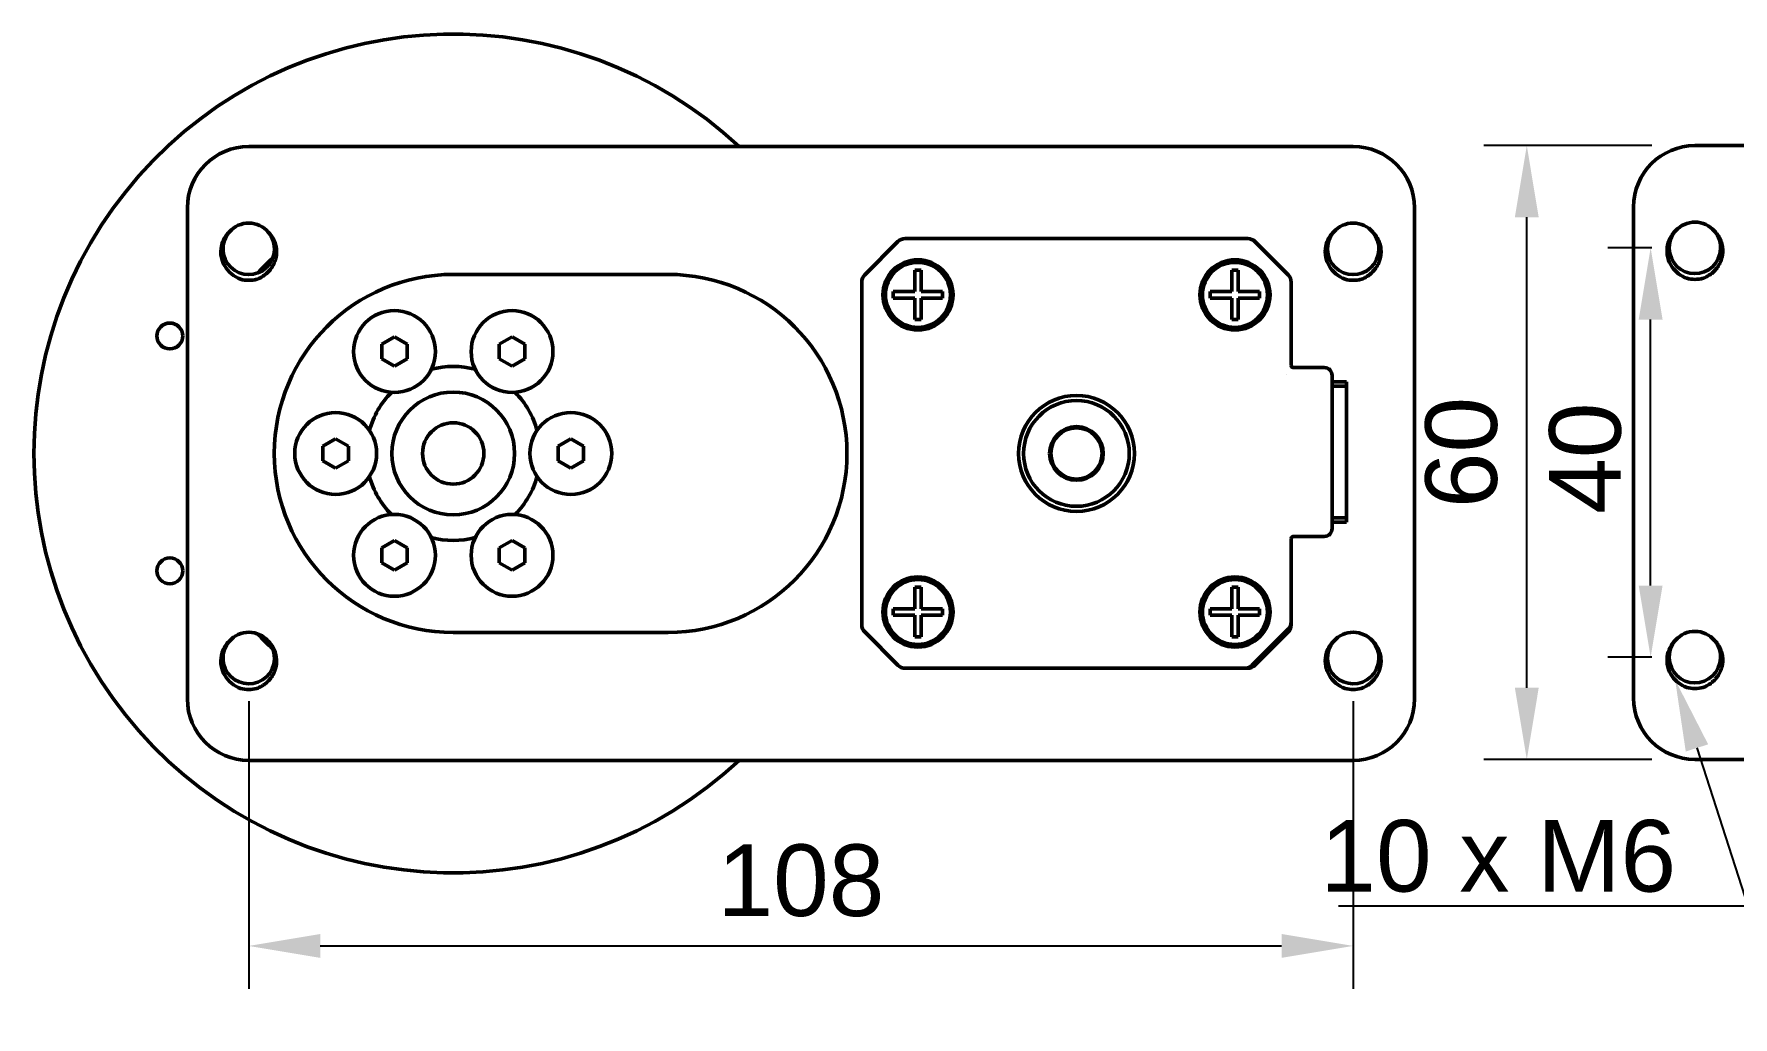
# Model space of a CAD drawing. Header units: millimetres. Extents: x 0 to 841, y 0 to 594.
# Drawn here: x 181.2 to 264.3, y 432.4 to 480.4 of the extents above; entities that cross this region are included whole.
import ezdxf
from ezdxf import colors
from ezdxf.entities.mleader import LeaderData, LeaderLine
from ezdxf.math import Vec2, Vec3

# ---------------------------------------------------------------- set-up
doc = ezdxf.new("R2010")
doc.units = ezdxf.units.MM
doc.header["$LTSCALE"] = 0.75
for name, color, linetype, lineweight in [('FD_Dimensions', 7, 'Continuous', 25), ('Leaders', 7, 'Continuous', 25), ('Visible', 7, 'Continuous', 50)]:
    doc.layers.add(name, color=color, linetype=linetype, lineweight=lineweight)
doc.styles.get("Standard").update_dxf_attribs({"font": 'arial.ttf'})
doc.dimstyles.new('Dim-ISO-25', dxfattribs={"dimtxt": 3.5, "dimasz": 3.5, "dimexe": 2.1, "dimexo": 2.1, "dimgap": 1.4, "dimtad": 1, "dimzin": 12, "dimdsep": 46, "dimtxsty": 'Standard', "dimcen": 0, "dimazin": 3, "dimtp": 0.1, "dimtm": 0.1, "dimtfac": 0.714286, "dimtmove": 0, "dimatfit": 3, "dimfxl": 1, "dimtzin": 12, "dimarcsym": 0})

# ---------------------------------------------------------------- blocks, each defined once
blk = doc.blocks.new('*D24')
at = {"layer": 'Defpoints', "color": 0, "transparency": 16777216}
for p in [(191.682568, 449.907246), (245.682568, 449.907246), (245.682568, 435.837364)]:
    blk.add_point(p, dxfattribs=at)
at = {"layer": 'FD_Dimensions', "color": 0, "lineweight": -2, "transparency": 16777216}
for p, q in [((191.682568, 447.807246), (191.682568, 433.737364)), ((245.682568, 447.807246), (245.682568, 433.737364)), ((195.182568, 435.837364), (242.182568, 435.837364))]:
    blk.add_line(p, q, dxfattribs=at)
at = {"layer": 'FD_Dimensions', "color": 0, "transparency": 16777216}
for points in [[(195.182568, 436.420697), (195.182568, 435.254031), (191.682568, 435.837364)], [(242.182568, 436.420697), (242.182568, 435.254031), (245.682568, 435.837364)]]:
    blk.add_solid(points, dxfattribs=at)
at = {"layer": 'FD_Dimensions', "color": 0, "transparency": 16777216, "insert": (218.682568, 439.024369), "char_height": 3.5, "attachment_point": 5}
blk.add_mtext('108', dxfattribs=at)
blk = doc.blocks.new('*D26')
at = {"layer": 'Defpoints', "color": 0, "transparency": 16777216}
for p in [(260.227215, 469.953054), (262.392143, 469.953054), (262.392143, 449.953054)]:
    blk.add_point(p, dxfattribs=at)
at = {"layer": 'FD_Dimensions', "color": 0, "lineweight": -2, "transparency": 16777216}
for p, q in [((260.292143, 469.953054), (258.127215, 469.953054)), ((260.227215, 453.453054), (260.227215, 466.453054)), ((260.292143, 449.953054), (258.127215, 449.953054))]:
    blk.add_line(p, q, dxfattribs=at)
at = {"layer": 'FD_Dimensions', "color": 0, "transparency": 16777216}
for points in [[(259.643882, 466.453054), (260.810549, 466.453054), (260.227215, 469.953054)], [(259.643882, 453.453054), (260.810549, 453.453054), (260.227215, 449.953054)]]:
    blk.add_solid(points, dxfattribs=at)
at = {"layer": 'FD_Dimensions', "color": 0, "transparency": 16777216, "insert": (257.04021, 459.676307), "char_height": 3.5, "attachment_point": 5, "rotation": 90}
blk.add_mtext('40', dxfattribs=at)
blk = doc.blocks.new('*D27')
at = {"layer": 'Defpoints', "color": 0, "transparency": 16777216}
for p in [(254.171933, 474.953054), (262.392143, 474.953054), (262.392143, 444.953054)]:
    blk.add_point(p, dxfattribs=at)
at = {"layer": 'FD_Dimensions', "color": 0, "lineweight": -2, "transparency": 16777216}
for p, q in [((260.292143, 474.953054), (252.071933, 474.953054)), ((254.171933, 448.453054), (254.171933, 471.453054)), ((260.292143, 444.953054), (252.071933, 444.953054))]:
    blk.add_line(p, q, dxfattribs=at)
at = {"layer": 'FD_Dimensions', "color": 0, "transparency": 16777216}
for points in [[(253.5886, 471.453054), (254.755267, 471.453054), (254.171933, 474.953054)], [(253.5886, 448.453054), (254.755267, 448.453054), (254.171933, 444.953054)]]:
    blk.add_solid(points, dxfattribs=at)
at = {"layer": 'FD_Dimensions', "color": 0, "transparency": 16777216, "insert": (250.984928, 459.953054), "char_height": 3.5, "attachment_point": 5, "rotation": 90}
blk.add_mtext('60', dxfattribs=at)

msp = doc.modelspace()

# ---------------------------------------------------------------- linework, layer by layer
at = {"layer": 'Visible'}
for p, q in [((245.6826, 474.9072), (191.6826, 474.9072)), ((188.6826, 471.9072), (188.6826, 447.9072)), ((248.6826, 447.9072), (248.6826, 471.9072)), ((221.799, 468.6337), (223.4261, 470.2608)), ((240.5255, 470.4072), (223.7797, 470.4072)), ((240.879, 470.2608), (242.5061, 468.6337)), ((201.6826, 468.6572), (212.1826, 468.6572)), ((224.2438, 468.5964), (224.2438, 468.8637)), ((224.2438, 468.8637), (224.5613, 468.8637)), ((224.2438, 468.5964), (224.2438, 467.816)), ((224.5613, 468.5964), (224.5613, 468.8637)), ((224.5613, 468.5964), (224.5613, 467.816)), ((240.0613, 468.8637), (239.7438, 468.8637)), ((239.7438, 468.5964), (239.7438, 468.8637)), ((239.7438, 468.5964), (239.7438, 467.816)), ((240.0613, 468.5964), (240.0613, 468.8637)), ((240.0613, 468.5964), (240.0613, 467.816)), ((221.6526, 468.2801), (221.6526, 451.5344)), ((223.1961, 467.816), (223.1961, 467.4985)), ((223.4634, 467.816), (223.1961, 467.816)), ((223.4634, 467.816), (224.2438, 467.816)), ((224.5613, 467.816), (225.3417, 467.816)), ((225.6091, 467.816), (225.3417, 467.816)), ((225.6091, 467.4985), (225.6091, 467.816)), ((238.6961, 467.4985), (238.6961, 467.816)), ((238.6961, 467.816), (238.9634, 467.816)), ((239.7438, 467.816), (238.9634, 467.816)), ((240.8417, 467.816), (240.0613, 467.816)), ((240.8417, 467.816), (241.1091, 467.816)), ((241.1091, 467.816), (241.1091, 467.4985)), ((242.6526, 464.203), (242.6526, 468.2801)), ((223.4634, 467.4985), (223.1961, 467.4985)), ((223.4634, 467.4985), (224.2438, 467.4985)), ((224.2438, 467.4985), (224.2438, 466.7181)), ((224.5613, 467.4985), (225.3417, 467.4985)), ((224.5613, 467.4985), (224.5613, 466.7181)), ((225.6091, 467.4985), (225.3417, 467.4985)), ((238.6961, 467.4985), (238.9634, 467.4985)), ((239.7438, 467.4985), (238.9634, 467.4985)), ((239.7438, 467.4985), (239.7438, 466.7181)), ((240.8417, 467.4985), (240.0613, 467.4985)), ((240.0613, 467.4985), (240.0613, 466.7181)), ((240.8417, 467.4985), (241.1091, 467.4985)), ((224.2438, 466.4507), (224.2438, 466.7181)), ((224.5613, 466.4507), (224.2438, 466.4507)), ((224.5613, 466.4507), (224.5613, 466.7181)), ((239.7438, 466.4507), (239.7438, 466.7181)), ((239.7438, 466.4507), (240.0613, 466.4507)), ((240.0613, 466.4507), (240.0613, 466.7181)), ((198.1826, 465.2477), (198.8076, 465.6086)), ((198.1826, 464.526), (198.1826, 465.2477)), ((198.8076, 465.6086), (199.4326, 465.2477)), ((199.4326, 465.2477), (199.4326, 464.526)), ((203.9326, 465.2477), (204.5576, 465.6086)), ((203.9326, 464.526), (203.9326, 465.2477)), ((204.5576, 465.6086), (205.1826, 465.2477)), ((205.1826, 465.2477), (205.1826, 464.526)), ((198.8076, 464.1652), (198.1826, 464.526)), ((199.4326, 464.526), (198.8076, 464.1652)), ((204.5576, 464.1652), (203.9326, 464.526)), ((205.1826, 464.526), (204.5576, 464.1652)), ((242.4016, 463.753), (242.4016, 463.753)), ((244.2726, 464.103), (242.7526, 464.103)), ((244.6526, 456.233), (244.6526, 463.723)), ((244.6526, 463.403), (245.3526, 463.403)), ((244.6526, 463.203), (245.3526, 463.203)), ((245.3526, 463.403), (245.3526, 463.203)), ((245.3526, 463.203), (245.3526, 456.753)), ((195.3076, 460.2681), (195.9326, 460.6289)), ((195.3076, 459.5464), (195.3076, 460.2681)), ((195.9326, 460.6289), (196.5576, 460.2681)), ((196.5576, 460.2681), (196.5576, 459.5464)), ((206.8076, 460.2681), (207.4326, 460.6289)), ((206.8076, 459.5464), (206.8076, 460.2681)), ((207.4326, 460.6289), (208.0576, 460.2681)), ((208.0576, 460.2681), (208.0576, 459.5464)), ((195.9326, 459.1856), (195.3076, 459.5464)), ((196.5576, 459.5464), (195.9326, 459.1856)), ((207.4326, 459.1856), (206.8076, 459.5464)), ((208.0576, 459.5464), (207.4326, 459.1856)), ((245.3526, 456.753), (244.6526, 456.753)), ((244.6526, 456.553), (245.3526, 456.553)), ((245.3526, 456.753), (245.3526, 456.553)), ((198.1826, 455.2884), (198.8076, 455.6493)), ((198.1826, 454.5668), (198.1826, 455.2884)), ((198.8076, 455.6493), (199.4326, 455.2884)), ((199.4326, 455.2884), (199.4326, 454.5668)), ((203.9326, 455.2884), (204.5576, 455.6493)), ((203.9326, 454.5668), (203.9326, 455.2884)), ((204.5576, 455.6493), (205.1826, 455.2884)), ((205.1826, 455.2884), (205.1826, 454.5668)), ((242.6526, 451.6758), (242.6526, 455.753)), ((242.7526, 455.853), (244.2726, 455.853)), ((198.8076, 454.2059), (198.1826, 454.5668)), ((199.4326, 454.5668), (198.8076, 454.2059)), ((204.5576, 454.2059), (203.9326, 454.5668)), ((205.1826, 454.5668), (204.5576, 454.2059)), ((224.2438, 453.3637), (224.2438, 453.0964)), ((224.5613, 453.3637), (224.2438, 453.3637)), ((224.2438, 452.316), (224.2438, 453.0964)), ((224.5613, 453.3637), (224.5613, 453.0964)), ((224.5613, 452.316), (224.5613, 453.0964)), ((239.7438, 453.3637), (239.7438, 453.0964)), ((239.7438, 453.3637), (240.0613, 453.3637)), ((239.7438, 452.316), (239.7438, 453.0964)), ((240.0613, 453.3637), (240.0613, 453.0964)), ((240.0613, 452.316), (240.0613, 453.0964)), ((223.1961, 451.9985), (223.1961, 452.316)), ((223.4634, 452.316), (223.1961, 452.316)), ((223.4634, 451.9985), (223.1961, 451.9985)), ((223.4634, 452.316), (224.2438, 452.316)), ((223.4634, 451.9985), (224.2438, 451.9985)), ((224.2438, 451.2181), (224.2438, 451.9985)), ((224.5613, 452.316), (225.3417, 452.316)), ((224.5613, 451.9985), (225.3417, 451.9985)), ((224.5613, 451.2181), (224.5613, 451.9985)), ((225.6091, 452.316), (225.3417, 452.316)), ((225.6091, 451.9985), (225.3417, 451.9985)), ((225.6091, 452.316), (225.6091, 451.9985)), ((238.6961, 452.316), (238.6961, 451.9985)), ((238.6961, 452.316), (238.9634, 452.316)), ((238.6961, 451.9985), (238.9634, 451.9985)), ((239.7438, 452.316), (238.9634, 452.316)), ((239.7438, 451.9985), (238.9634, 451.9985)), ((239.7438, 451.2181), (239.7438, 451.9985)), ((240.8417, 452.316), (240.0613, 452.316)), ((240.0613, 451.2181), (240.0613, 451.9985)), ((240.8417, 451.9985), (240.0613, 451.9985)), ((240.8417, 452.316), (241.1091, 452.316)), ((240.8417, 451.9985), (241.1091, 451.9985)), ((241.1091, 451.9985), (241.1091, 452.316)), ((212.1826, 451.1572), (201.6826, 451.1572)), ((223.4261, 449.5537), (221.799, 451.1808)), ((224.2438, 451.2181), (224.2438, 450.9507)), ((224.5613, 451.2181), (224.5613, 450.9507)), ((239.7438, 451.2181), (239.7438, 450.9507)), ((240.0613, 451.2181), (240.0613, 450.9507)), ((240.7376, 449.5537), (242.5061, 451.3222)), ((242.5061, 451.1808), (240.879, 449.5537)), ((242.6526, 451.6758), (242.6526, 451.5344)), ((224.2438, 450.9507), (224.5613, 450.9507)), ((240.0613, 450.9507), (239.7438, 450.9507)), ((223.7797, 449.4072), (240.384, 449.4072)), ((240.5255, 449.4072), (240.384, 449.4072)), ((191.6826, 444.9072), (245.6826, 444.9072))]:
    msp.add_line(p, q, dxfattribs=at)
at = {"layer": 'Visible', "extrusion": (0, 0, -1)}
for p, q in [((292.419, 474.9531), (262.3921, 474.9531)), ((259.3921, 471.9531), (259.3921, 447.9531)), ((292.419, 444.9531), (262.3921, 444.9531))]:
    msp.add_line(p, q, dxfattribs=at)
for centre, radius in [((-224.4026, 467.6572), 1.7145), ((-239.9026, 467.6572), 1.7145), ((-232.1526, 459.9072), 2.5835), ((-201.6826, 459.9072), 1.5), ((-232.1526, 459.9072), 1.3135), ((-232.1526, 459.9072), 1.25), ((-224.4026, 452.1572), 1.7145), ((-239.9026, 452.1572), 1.7145)]:
    msp.add_circle(centre, radius, dxfattribs=at)
at = {"layer": 'Visible'}
for centre, radius in [((224.4026, 467.6572), 1.5875), ((239.9026, 467.6572), 1.5875), ((198.8076, 464.8869), 2), ((204.5576, 464.8869), 2), ((187.8244, 465.6475), 0.6322), ((201.6826, 459.9072), 3), ((232.1526, 459.9072), 2.8335), ((195.9326, 459.9072), 2), ((207.4326, 459.9072), 2), ((198.8076, 454.9276), 2), ((204.5576, 454.9276), 2), ((187.8244, 454.167), 0.6322), ((224.4026, 452.1572), 1.5875), ((239.9026, 452.1572), 1.5875)]:
    msp.add_circle(centre, radius, dxfattribs=at)
for centre, radius, start, end in [((201.6826, 459.9072), 20.5, 47.029716, 312.970284), ((191.6826, 469.9072), 1.2588, 40.529989, 138.553023), ((245.6826, 469.9072), 1.2588, 40.529989, 138.552224), ((191.6826, 469.9072), 1.2588, 138.553027, 40.529989), ((223.7797, 469.9072), 0.5, 90, 135), ((240.5255, 469.9072), 0.5, 45, 90), ((245.6826, 469.9072), 1.2588, 138.552228, 40.529989), ((222.1526, 468.2801), 0.5, 135, 180), ((242.1526, 468.2801), 0.5, 0, 45), ((242.7525, 464.2029), 0.1, 179.984781, 270.016568), ((244.2726, 463.723), 0.38, 0, 90), ((244.2726, 456.233), 0.38, 270, 0), ((242.7525, 455.753), 0.0999, 89.9638, 180.040248), ((191.6826, 449.9072), 1.2588, 40.529989, 138.55302), ((222.1526, 451.5344), 0.5, 180, 225), ((242.1526, 451.6758), 0.5, 315, 0), ((245.6826, 449.9072), 1.2588, 40.529989, 138.552231), ((191.6826, 449.9072), 1.2588, 138.553023, 40.529989), ((245.6826, 449.9072), 1.2588, 138.552234, 40.529989), ((223.7797, 449.9072), 0.5, 225, 270), ((240.384, 449.9072), 0.5, 270, 315)]:
    msp.add_arc(centre, radius, start, end, dxfattribs=at)
at = {"layer": 'Visible', "extrusion": (0, 0, -1)}
for centre, radius, start, end in [((-191.6826, 471.9072), 3, 0, 90), ((-245.6826, 471.9072), 3, 90, 180), ((-262.3921, 471.9531), 3, 0, 90), ((-262.3921, 469.9531), 1.2588, 41.447797, 139.470011), ((-262.3921, 469.9531), 1.2588, 139.470011, 41.447793), ((-201.6826, 459.9072), 13, 42.763943, 47.236057), ((-201.6826, 459.9072), 8.75, 270, 90), ((-212.1826, 459.9072), 8.75, 90, 270), ((-191.6826, 469.9072), 1.5368, 255.012312, 284.967559), ((-245.6826, 469.9072), 1.5368, 255.012277, 284.967559), ((-262.3921, 469.9531), 1.5368, 254.961154, 284.967559), ((-201.6826, 459.9072), 4.25, 75.378632, 104.621368), ((-201.6826, 459.9072), 4.25, 15.378632, 44.621368), ((-201.6826, 459.9072), 4.25, 135.378632, 164.621368), ((-201.6826, 459.9072), 4.25, 315.378632, 344.621368), ((-201.6826, 459.9072), 4.25, 195.378632, 224.621368), ((-201.6826, 459.9072), 4.25, 255.378632, 284.621368), ((-242.1526, 451.5344), 0.5, 180, 225), ((-262.3921, 449.9531), 1.2588, 41.447792, 139.470011), ((-201.6826, 459.9072), 13, 312.763943, 317.236057), ((-262.3921, 449.9531), 1.2588, 139.470011, 41.447788), ((-240.5255, 449.9072), 0.5, 225, 270), ((-191.6826, 447.9072), 3, 270, 0), ((-191.6826, 449.9072), 1.5368, 255.012352, 284.967559), ((-245.6826, 449.9072), 1.5368, 255.012277, 284.967559), ((-245.6826, 447.9072), 3, 180, 270), ((-262.3921, 447.9531), 3, 270, 0), ((-262.3921, 449.9531), 1.5368, 254.961155, 284.967559)]:
    msp.add_arc(centre, radius, start, end, dxfattribs=at)
at = {"layer": 'Visible'}
for points, knots in [([(191.2857, 468.4226), (190.9625, 468.5408), (190.6838, 468.7759), (190.5091, 469.0719), (190.4349, 469.1977), (190.3791, 469.3371), (190.349, 469.4768), (190.3017, 469.6952), (190.3152, 469.8727), (190.347, 470.0307), (190.3892, 470.2401), (190.4635, 470.4313), (190.6319, 470.6299), (190.6542, 470.6561), (190.6782, 470.682), (190.704, 470.7075), (190.7153, 470.7186), (190.727, 470.7296), (190.739, 470.7404)], [0.00000615, 0.00000615, 0.00000615, 0.00000615, 0.20646685, 0.20646685, 0.20646685, 0.29417634, 0.29417634, 0.29417634, 0.43135591, 0.43135591, 0.43135591, 0.61318889, 0.61318889, 0.61318889, 0.6371976, 0.6371976, 0.6371976, 0.64769328, 0.64769328, 0.64769328, 0.64769328]), ([(192.6393, 470.7252), (192.7487, 470.6224), (192.8371, 470.4999), (192.9036, 470.3652), (192.9084, 470.3556), (192.913, 470.3459), (192.9176, 470.3362), (192.9222, 470.3262), (192.9268, 470.3161), (192.9312, 470.306), (192.9865, 470.179), (193.0222, 470.0445), (193.0376, 469.9074), (193.0406, 469.8806), (193.0428, 469.8539), (193.0442, 469.827), (193.0446, 469.8199), (193.0449, 469.8129), (193.0452, 469.8058), (193.0487, 469.7108), (193.0423, 469.6161), (193.0255, 469.5233), (193.0245, 469.518), (193.0236, 469.5127), (193.0225, 469.5075), (193.0138, 469.4622), (193.0025, 469.4174), (192.989, 469.3731), (192.9836, 469.3557), (192.9779, 469.3384), (192.9718, 469.3211), (192.9692, 469.3137), (192.9665, 469.3062), (192.9637, 469.2988), (192.9615, 469.2928), (192.9593, 469.2869), (192.957, 469.281), (192.8934, 469.1168), (192.799, 468.9652), (192.681, 468.8325), (192.6725, 468.823), (192.6639, 468.8136), (192.6552, 468.8042), (192.5862, 468.7304), (192.5102, 468.6635), (192.4283, 468.6048), (192.4226, 468.6006), (192.4167, 468.5965), (192.4109, 468.5925), (192.4026, 468.5866), (192.3941, 468.5809), (192.3857, 468.5753), (192.2995, 468.5178), (192.2078, 468.4696), (192.1118, 468.4319), (192.1015, 468.4279), (192.0912, 468.424), (192.0803, 468.4215)], [0, 0, 0, 0, 0.0901102, 0.0901102, 0.0901102, 0.09655382, 0.09655382, 0.09655382, 0.1031576, 0.1031576, 0.1031576, 0.18607853, 0.18607853, 0.18607853, 0.20222746, 0.20222746, 0.20222746, 0.20646504, 0.20646504, 0.20646504, 0.26357268, 0.26357268, 0.26357268, 0.26681658, 0.26681658, 0.26681658, 0.29472295, 0.29472295, 0.29472295, 0.30571701, 0.30571701, 0.30571701, 0.3104874, 0.3104874, 0.3104874, 0.31429823, 0.31429823, 0.31429823, 0.42005546, 0.42005546, 0.42005546, 0.42765291, 0.42765291, 0.42765291, 0.48783738, 0.48783738, 0.48783738, 0.4920915, 0.4920915, 0.4920915, 0.49816824, 0.49816824, 0.49816824, 0.56010813, 0.56010813, 0.56010813, 0.56673752, 0.56673752, 0.56673752, 0.56673752]), ([(245.2857, 468.4226), (244.9625, 468.5409), (244.6838, 468.776), (244.5091, 469.072), (244.4349, 469.1978), (244.3792, 469.3372), (244.349, 469.4769), (244.3018, 469.6954), (244.3153, 469.8729), (244.3471, 470.0309), (244.3892, 470.2403), (244.4636, 470.4316), (244.6321, 470.6301), (244.6543, 470.6562), (244.6782, 470.6821), (244.704, 470.7075), (244.7153, 470.7186), (244.727, 470.7296), (244.7391, 470.7405)], [0.00000792, 0.00000792, 0.00000792, 0.00000792, 0.20648559, 0.20648559, 0.20648559, 0.29419175, 0.29419175, 0.29419175, 0.43139684, 0.43139684, 0.43139684, 0.6132538, 0.6132538, 0.6132538, 0.63720476, 0.63720476, 0.63720476, 0.64770838, 0.64770838, 0.64770838, 0.64770838]), ([(246.6393, 470.7252), (246.6705, 470.6959), (246.7, 470.665), (246.7277, 470.6326), (246.7555, 470.6002), (246.7815, 470.5664), (246.8058, 470.5314), (246.8312, 470.4947), (246.8548, 470.4567), (246.8764, 470.4174), (246.8858, 470.4002), (246.8949, 470.3829), (246.9036, 470.3652), (246.9084, 470.3556), (246.913, 470.3459), (246.9176, 470.3361), (246.9219, 470.3268), (246.9261, 470.3175), (246.9302, 470.3081), (246.9485, 470.2663), (246.9646, 470.2237), (246.9786, 470.1804), (246.9929, 470.1363), (247.005, 470.0915), (247.0148, 470.0462), (247.0243, 470.0021), (247.0317, 469.9574), (247.0369, 469.9125), (247.039, 469.8947), (247.0407, 469.8768), (247.0421, 469.8588), (247.0429, 469.8482), (247.0436, 469.8376), (247.0442, 469.8269), (247.0445, 469.8199), (247.0448, 469.8128), (247.0451, 469.8058), (247.0469, 469.7582), (247.0461, 469.7107), (247.0428, 469.6634), (247.0396, 469.6163), (247.0338, 469.5695), (247.0254, 469.5232), (247.0245, 469.5179), (247.0235, 469.5126), (247.0225, 469.5074), (247.0137, 469.4621), (247.0025, 469.4173), (246.9889, 469.373), (246.9835, 469.3556), (246.9778, 469.3383), (246.9717, 469.321), (246.9691, 469.3135), (246.9664, 469.306), (246.9636, 469.2986), (246.9614, 469.2926), (246.9592, 469.2867), (246.9569, 469.2808), (246.9397, 469.2364), (246.9202, 469.193), (246.8986, 469.1506), (246.8771, 469.1082), (246.8534, 469.0668), (246.8278, 469.0266), (246.8014, 468.9852), (246.773, 468.945), (246.7426, 468.9063), (246.7212, 468.879), (246.6989, 468.8524), (246.6757, 468.8266), (246.67, 468.8202), (246.6642, 468.814), (246.6585, 468.8077), (246.624, 468.7706), (246.5878, 468.7353), (246.5499, 468.7018), (246.5176, 468.6732), (246.4842, 468.646), (246.4496, 468.6203), (246.4369, 468.6108), (246.424, 468.6015), (246.4109, 468.5925), (246.4026, 468.5866), (246.3942, 468.5809), (246.3857, 468.5753), (246.3426, 468.5465), (246.2981, 468.5201), (246.2524, 468.4962), (246.2067, 468.4722), (246.1598, 468.4507), (246.1118, 468.4319), (246.1016, 468.4279), (246.0912, 468.424), (246.0803, 468.4214)], [0, 0, 0, 0, 0.02569797, 0.02569797, 0.02569797, 0.05139594, 0.05139594, 0.05139594, 0.07832352, 0.07832352, 0.07832352, 0.09010434, 0.09010434, 0.09010434, 0.09655131, 0.09655131, 0.09655131, 0.10269968, 0.10269968, 0.10269968, 0.13000301, 0.13000301, 0.13000301, 0.15784545, 0.15784545, 0.15784545, 0.18502257, 0.18502257, 0.18502257, 0.19582501, 0.19582501, 0.19582501, 0.20222674, 0.20222674, 0.20222674, 0.20646457, 0.20646457, 0.20646457, 0.23506695, 0.23506695, 0.23506695, 0.26357273, 0.26357273, 0.26357273, 0.26681658, 0.26681658, 0.26681658, 0.29472474, 0.29472474, 0.29472474, 0.30572093, 0.30572093, 0.30572093, 0.31051132, 0.31051132, 0.31051132, 0.31432143, 0.31432143, 0.31432143, 0.34290455, 0.34290455, 0.34290455, 0.37148766, 0.37148766, 0.37148766, 0.40093483, 0.40093483, 0.40093483, 0.42163154, 0.42163154, 0.42163154, 0.42669389, 0.42669389, 0.42669389, 0.45685275, 0.45685275, 0.45685275, 0.48258434, 0.48258434, 0.48258434, 0.49208492, 0.49208492, 0.49208492, 0.49816866, 0.49816866, 0.49816866, 0.5291384, 0.5291384, 0.5291384, 0.56010813, 0.56010813, 0.56010813, 0.56674089, 0.56674089, 0.56674089, 0.56674089]), ([(261.4486, 470.7863), (261.3209, 470.6709), (261.2351, 470.5418), (261.1054, 470.2839), (261.0592, 470.1297), (261.0229, 469.8377), (261.0212, 469.668), (261.11, 469.3151), (261.1844, 469.1585), (261.3691, 468.8958), (261.4741, 468.7857), (261.7142, 468.5982), (261.8502, 468.5215), (261.9952, 468.4684)], [0.000001, 0.000001, 0.000001, 0.000001, 0.10329862, 0.10329862, 0.22827256, 0.22827256, 0.33582801, 0.33582801, 0.43095962, 0.43095962, 0.51454582, 0.51454582, 0.60046874, 0.60046874, 0.60046874, 0.60046874]), ([(263.3489, 470.771), (263.3798, 470.742), (263.409, 470.7114), (263.4365, 470.6794), (263.4651, 470.6461), (263.4918, 470.6113), (263.5168, 470.5752), (263.5417, 470.5391), (263.5647, 470.5018), (263.586, 470.4632), (263.5954, 470.4461), (263.6045, 470.4287), (263.6132, 470.4111), (263.6179, 470.4014), (263.6226, 470.3917), (263.6271, 470.382), (263.6315, 470.3726), (263.6357, 470.3633), (263.6398, 470.3539), (263.6581, 470.3121), (263.6742, 470.2695), (263.6882, 470.2262), (263.7025, 470.1822), (263.7145, 470.1376), (263.7243, 470.0925), (263.7339, 470.0482), (263.7413, 470.0034), (263.7465, 469.9583), (263.7486, 469.9405), (263.7503, 469.9226), (263.7517, 469.9046), (263.7525, 469.894), (263.7532, 469.8834), (263.7537, 469.8727), (263.7541, 469.8657), (263.7544, 469.8586), (263.7547, 469.8516), (263.7564, 469.804), (263.7557, 469.7565), (263.7524, 469.7092), (263.7491, 469.6621), (263.7434, 469.6153), (263.735, 469.569), (263.734, 469.5637), (263.7331, 469.5584), (263.732, 469.5532), (263.7233, 469.5079), (263.712, 469.4631), (263.6985, 469.4189), (263.6931, 469.4014), (263.6874, 469.3841), (263.6813, 469.3669), (263.6787, 469.3593), (263.676, 469.3518), (263.6732, 469.3444), (263.671, 469.3384), (263.6687, 469.3325), (263.6664, 469.3266), (263.6496, 469.283), (263.6305, 469.2404), (263.6094, 469.1987), (263.5875, 469.1555), (263.5635, 469.1134), (263.5374, 469.0724), (263.511, 469.031), (263.4825, 468.9909), (263.4521, 468.9521), (263.4308, 468.9248), (263.4085, 468.8982), (263.3852, 468.8724), (263.3796, 468.866), (263.3738, 468.8598), (263.368, 468.8535), (263.3042, 468.7848), (263.2342, 468.722), (263.1592, 468.6661), (263.1465, 468.6566), (263.1335, 468.6474), (263.1205, 468.6383), (263.1121, 468.6324), (263.1037, 468.6267), (263.0953, 468.6211), (263.0091, 468.5636), (262.9174, 468.5154), (262.8214, 468.4777), (262.8116, 468.4738), (262.8017, 468.4701), (262.7913, 468.4677)], [0, 0, 0, 0, 0.02544673, 0.02544673, 0.02544673, 0.05188515, 0.05188515, 0.05188515, 0.07832357, 0.07832357, 0.07832357, 0.09010438, 0.09010438, 0.09010438, 0.09655133, 0.09655133, 0.09655133, 0.10269967, 0.10269967, 0.10269967, 0.13000303, 0.13000303, 0.13000303, 0.15775792, 0.15775792, 0.15775792, 0.18502258, 0.18502258, 0.18502258, 0.19582501, 0.19582501, 0.19582501, 0.20222675, 0.20222675, 0.20222675, 0.20646458, 0.20646458, 0.20646458, 0.23506696, 0.23506696, 0.23506696, 0.26357273, 0.26357273, 0.26357273, 0.26681658, 0.26681658, 0.26681658, 0.29472473, 0.29472473, 0.29472473, 0.30572091, 0.30572091, 0.30572091, 0.31051114, 0.31051114, 0.31051114, 0.31432125, 0.31432125, 0.31432125, 0.3423773, 0.3423773, 0.3423773, 0.37148744, 0.37148744, 0.37148744, 0.40093461, 0.40093461, 0.40093461, 0.42163104, 0.42163104, 0.42163104, 0.4266939, 0.4266939, 0.4266939, 0.48258434, 0.48258434, 0.48258434, 0.49208492, 0.49208492, 0.49208492, 0.49816866, 0.49816866, 0.49816866, 0.56010813, 0.56010813, 0.56010813, 0.5664663, 0.5664663, 0.5664663, 0.5664663]), ([(191.2857, 448.4226), (190.9625, 448.5408), (190.6838, 448.7759), (190.5091, 449.0719), (190.4349, 449.1977), (190.3791, 449.3371), (190.349, 449.4768), (190.3017, 449.6952), (190.3152, 449.8727), (190.347, 450.0307), (190.3892, 450.2401), (190.4635, 450.4313), (190.6319, 450.6299), (190.6542, 450.6561), (190.6782, 450.682), (190.704, 450.7075), (190.7153, 450.7186), (190.727, 450.7296), (190.739, 450.7404)], [0.00000615, 0.00000615, 0.00000615, 0.00000615, 0.20646679, 0.20646679, 0.20646679, 0.2941763, 0.2941763, 0.2941763, 0.43135574, 0.43135574, 0.43135574, 0.61318873, 0.61318873, 0.61318873, 0.63719761, 0.63719761, 0.63719761, 0.6476933, 0.6476933, 0.6476933, 0.6476933]), ([(192.6393, 450.7252), (192.7344, 450.6358), (192.8136, 450.5316), (192.8764, 450.4174), (192.8859, 450.4002), (192.8949, 450.3828), (192.9036, 450.3652), (192.909, 450.3543), (192.9143, 450.3433), (192.9194, 450.3322), (192.9231, 450.3242), (192.9267, 450.3162), (192.9302, 450.3081), (192.9969, 450.1558), (193.0355, 449.9926), (193.0442, 449.827), (193.0446, 449.8199), (193.0449, 449.8129), (193.0452, 449.8058), (193.0487, 449.7108), (193.0423, 449.6161), (193.0255, 449.5233), (193.0245, 449.518), (193.0236, 449.5127), (193.0225, 449.5075), (193.0138, 449.4622), (193.0025, 449.4174), (192.989, 449.3731), (192.9836, 449.3557), (192.9779, 449.3384), (192.9718, 449.3211), (192.9692, 449.3137), (192.9665, 449.3062), (192.9637, 449.2988), (192.9615, 449.2928), (192.9593, 449.2869), (192.957, 449.281), (192.8925, 449.1145), (192.7963, 448.9609), (192.6759, 448.8269), (192.6702, 448.8204), (192.6643, 448.8141), (192.6585, 448.8078), (192.5897, 448.7337), (192.5139, 448.6666), (192.4323, 448.6076), (192.4252, 448.6025), (192.4181, 448.5974), (192.4109, 448.5925), (192.4026, 448.5866), (192.3941, 448.5809), (192.3857, 448.5753), (192.2995, 448.5178), (192.2078, 448.4696), (192.1118, 448.4319), (192.1015, 448.4279), (192.0912, 448.424), (192.0803, 448.4215)], [0, 0, 0, 0, 0.07832721, 0.07832721, 0.07832721, 0.09011022, 0.09011022, 0.09011022, 0.09742722, 0.09742722, 0.09742722, 0.1026989, 0.1026989, 0.1026989, 0.20222746, 0.20222746, 0.20222746, 0.20646504, 0.20646504, 0.20646504, 0.26357268, 0.26357268, 0.26357268, 0.26681658, 0.26681658, 0.26681658, 0.29472294, 0.29472294, 0.29472294, 0.305717, 0.305717, 0.305717, 0.31048734, 0.31048734, 0.31048734, 0.31429818, 0.31429818, 0.31429818, 0.42156747, 0.42156747, 0.42156747, 0.42669828, 0.42669828, 0.42669828, 0.48687723, 0.48687723, 0.48687723, 0.49209153, 0.49209153, 0.49209153, 0.49816824, 0.49816824, 0.49816824, 0.56010813, 0.56010813, 0.56010813, 0.56673772, 0.56673772, 0.56673772, 0.56673772]), ([(245.2857, 448.4226), (244.9625, 448.5409), (244.6838, 448.776), (244.5091, 449.072), (244.4349, 449.1978), (244.3792, 449.3372), (244.349, 449.4769), (244.3018, 449.6954), (244.3153, 449.8729), (244.3471, 450.0309), (244.3892, 450.2403), (244.4636, 450.4316), (244.6321, 450.6301), (244.6543, 450.6562), (244.6782, 450.6821), (244.704, 450.7075), (244.7153, 450.7186), (244.727, 450.7296), (244.7391, 450.7405)], [0.0000079, 0.0000079, 0.0000079, 0.0000079, 0.20648554, 0.20648554, 0.20648554, 0.2941917, 0.2941917, 0.2941917, 0.43139676, 0.43139676, 0.43139676, 0.6132536, 0.6132536, 0.6132536, 0.63720471, 0.63720471, 0.63720471, 0.64770829, 0.64770829, 0.64770829, 0.64770829]), ([(246.6393, 450.7252), (246.6701, 450.6963), (246.6992, 450.6658), (246.7267, 450.6339), (246.7839, 450.5672), (246.8339, 450.4946), (246.8764, 450.4174), (246.8858, 450.4002), (246.8949, 450.3829), (246.9036, 450.3652), (246.9084, 450.3556), (246.913, 450.3459), (246.9176, 450.3361), (246.9219, 450.3268), (246.9261, 450.3175), (246.9302, 450.3081), (246.9486, 450.2659), (246.9649, 450.223), (246.979, 450.1793), (246.9931, 450.1357), (247.005, 450.0914), (247.0147, 450.0467), (247.0243, 450.0024), (247.0317, 449.9576), (247.0369, 449.9125), (247.039, 449.8947), (247.0407, 449.8768), (247.0421, 449.8588), (247.0429, 449.8482), (247.0436, 449.8376), (247.0442, 449.8269), (247.0445, 449.8199), (247.0448, 449.8128), (247.0451, 449.8058), (247.0469, 449.7582), (247.0461, 449.7107), (247.0428, 449.6634), (247.0396, 449.6163), (247.0338, 449.5695), (247.0254, 449.5232), (247.0245, 449.5179), (247.0235, 449.5126), (247.0225, 449.5074), (247.0137, 449.4621), (247.0025, 449.4173), (246.9889, 449.373), (246.9835, 449.3556), (246.9778, 449.3383), (246.9717, 449.321), (246.9691, 449.3135), (246.9664, 449.306), (246.9636, 449.2986), (246.9614, 449.2926), (246.9592, 449.2867), (246.9569, 449.2808), (246.94, 449.2372), (246.9209, 449.1946), (246.8998, 449.1529), (246.8558, 449.066), (246.803, 448.9834), (246.7425, 448.9062), (246.7212, 448.879), (246.6989, 448.8524), (246.6757, 448.8266), (246.67, 448.8202), (246.6642, 448.814), (246.6585, 448.8077), (246.624, 448.7706), (246.5878, 448.7353), (246.5499, 448.7018), (246.5176, 448.6732), (246.4842, 448.646), (246.4496, 448.6203), (246.4369, 448.6108), (246.424, 448.6015), (246.4109, 448.5925), (246.4026, 448.5866), (246.3942, 448.5809), (246.3857, 448.5753), (246.2995, 448.5178), (246.2078, 448.4696), (246.1118, 448.4319), (246.1016, 448.4279), (246.0912, 448.424), (246.0803, 448.4214)], [0, 0, 0, 0, 0.0253621, 0.0253621, 0.0253621, 0.07832354, 0.07832354, 0.07832354, 0.09010435, 0.09010435, 0.09010435, 0.09655132, 0.09655132, 0.09655132, 0.10269967, 0.10269967, 0.10269967, 0.13022879, 0.13022879, 0.13022879, 0.1577579, 0.1577579, 0.1577579, 0.18502257, 0.18502257, 0.18502257, 0.19582501, 0.19582501, 0.19582501, 0.20222674, 0.20222674, 0.20222674, 0.20646457, 0.20646457, 0.20646457, 0.23506695, 0.23506695, 0.23506695, 0.26357273, 0.26357273, 0.26357273, 0.26681658, 0.26681658, 0.26681658, 0.29472474, 0.29472474, 0.29472474, 0.30572093, 0.30572093, 0.30572093, 0.31051128, 0.31051128, 0.31051128, 0.31432139, 0.31432139, 0.31432139, 0.34237746, 0.34237746, 0.34237746, 0.40094202, 0.40094202, 0.40094202, 0.42163142, 0.42163142, 0.42163142, 0.42669389, 0.42669389, 0.42669389, 0.45685275, 0.45685275, 0.45685275, 0.48258434, 0.48258434, 0.48258434, 0.49208492, 0.49208492, 0.49208492, 0.49816866, 0.49816866, 0.49816866, 0.56010813, 0.56010813, 0.56010813, 0.56674089, 0.56674089, 0.56674089, 0.56674089]), ([(261.4486, 450.7863), (261.3209, 450.6709), (261.2351, 450.5418), (261.1054, 450.2839), (261.0592, 450.1297), (261.0229, 449.8377), (261.0212, 449.668), (261.11, 449.3151), (261.1844, 449.1585), (261.3691, 448.8958), (261.4741, 448.7857), (261.7142, 448.5982), (261.8502, 448.5215), (261.9952, 448.4684)], [0.000001, 0.000001, 0.000001, 0.000001, 0.10329864, 0.10329864, 0.22827262, 0.22827262, 0.33582806, 0.33582806, 0.43095964, 0.43095964, 0.51454587, 0.51454587, 0.60046881, 0.60046881, 0.60046881, 0.60046881]), ([(263.3489, 450.771), (263.3797, 450.7421), (263.4088, 450.7116), (263.4362, 450.6797), (263.4644, 450.6469), (263.4908, 450.6127), (263.5154, 450.5772), (263.5408, 450.5405), (263.5644, 450.5025), (263.586, 450.4632), (263.5954, 450.4461), (263.6045, 450.4287), (263.6132, 450.4111), (263.6179, 450.4014), (263.6226, 450.3917), (263.6271, 450.382), (263.6315, 450.3726), (263.6357, 450.3633), (263.6398, 450.3539), (263.6581, 450.3121), (263.6742, 450.2695), (263.6882, 450.2262), (263.7025, 450.1822), (263.7145, 450.1376), (263.7243, 450.0925), (263.7339, 450.0482), (263.7413, 450.0034), (263.7465, 449.9583), (263.7486, 449.9405), (263.7503, 449.9226), (263.7517, 449.9046), (263.7525, 449.894), (263.7532, 449.8834), (263.7537, 449.8727), (263.7541, 449.8657), (263.7544, 449.8586), (263.7547, 449.8516), (263.7564, 449.804), (263.7557, 449.7565), (263.7524, 449.7092), (263.7491, 449.6621), (263.7434, 449.6153), (263.735, 449.569), (263.734, 449.5637), (263.7331, 449.5584), (263.732, 449.5532), (263.7233, 449.5079), (263.712, 449.4631), (263.6985, 449.4189), (263.6931, 449.4014), (263.6874, 449.3841), (263.6813, 449.3669), (263.6787, 449.3593), (263.676, 449.3518), (263.6732, 449.3444), (263.671, 449.3384), (263.6687, 449.3325), (263.6664, 449.3266), (263.6496, 449.283), (263.6305, 449.2404), (263.6094, 449.1987), (263.5875, 449.1555), (263.5635, 449.1134), (263.5374, 449.0724), (263.511, 449.031), (263.4825, 448.9909), (263.4521, 448.9521), (263.4308, 448.9248), (263.4085, 448.8982), (263.3852, 448.8724), (263.3796, 448.866), (263.3738, 448.8598), (263.368, 448.8535), (263.3336, 448.8164), (263.2973, 448.7811), (263.2595, 448.7476), (263.2272, 448.719), (263.1938, 448.6919), (263.1592, 448.6661), (263.1465, 448.6566), (263.1335, 448.6474), (263.1205, 448.6383), (263.1121, 448.6324), (263.1037, 448.6267), (263.0953, 448.6211), (263.0091, 448.5636), (262.9174, 448.5154), (262.8214, 448.4777), (262.8116, 448.4738), (262.8017, 448.4701), (262.7913, 448.4677)], [0, 0, 0, 0, 0.02536213, 0.02536213, 0.02536213, 0.05139602, 0.05139602, 0.05139602, 0.07832359, 0.07832359, 0.07832359, 0.0901044, 0.0901044, 0.0901044, 0.09655134, 0.09655134, 0.09655134, 0.10269967, 0.10269967, 0.10269967, 0.13000303, 0.13000303, 0.13000303, 0.15775793, 0.15775793, 0.15775793, 0.18502259, 0.18502259, 0.18502259, 0.19582502, 0.19582502, 0.19582502, 0.20222675, 0.20222675, 0.20222675, 0.20646458, 0.20646458, 0.20646458, 0.23506696, 0.23506696, 0.23506696, 0.26357273, 0.26357273, 0.26357273, 0.26681658, 0.26681658, 0.26681658, 0.29472473, 0.29472473, 0.29472473, 0.3057209, 0.3057209, 0.3057209, 0.31051108, 0.31051108, 0.31051108, 0.31432119, 0.31432119, 0.31432119, 0.34237724, 0.34237724, 0.34237724, 0.37148737, 0.37148737, 0.37148737, 0.40093454, 0.40093454, 0.40093454, 0.42163088, 0.42163088, 0.42163088, 0.4266939, 0.4266939, 0.4266939, 0.45685276, 0.45685276, 0.45685276, 0.48258434, 0.48258434, 0.48258434, 0.49208493, 0.49208493, 0.49208493, 0.49816866, 0.49816866, 0.49816866, 0.56010813, 0.56010813, 0.56010813, 0.5664663, 0.5664663, 0.5664663, 0.5664663])]:
    msp.add_open_spline(points, degree=3, knots=knots, dxfattribs=at)
for points in [[(262.7913, 468.4677), (262.7913, 468.4677), (262.7913, 468.4677), (262.7913, 468.4677)], [(262.7913, 448.4677), (262.7913, 448.4677), (262.7913, 448.4677), (262.7913, 448.4677)]]:
    msp.add_open_spline(points, degree=3, dxfattribs=at)

# ---------------------------------------------------------------- dimensions: what is measured, and where the dimension line sits
at = {"layer": 'FD_Dimensions'}
dim = msp.add_linear_dim(base=(254.1719, 474.9531), p1=(262.3921, 444.9531), p2=(262.3921, 474.9531), angle=90, dimstyle='Dim-ISO-25', override={"dimlfac": 2, "dimclrd": 0, "dimclre": 0}, dxfattribs=at)
dim.commit()
dim.dimension.update_dxf_attribs({"geometry": '*D27', "text_midpoint": (250.9849, 459.9531)})
dim = msp.add_linear_dim(base=(260.2272, 469.9531), p1=(262.3921, 449.9531), p2=(262.3921, 469.9531), angle=90, dimstyle='Dim-ISO-25', override={"dimlfac": 2}, dxfattribs=at)
dim.commit()
dim.dimension.update_dxf_attribs({"geometry": '*D26', "text_midpoint": (260.2272, 459.6763), "dimtype": 160})
dim = msp.add_linear_dim(base=(245.6826, 435.8374), p1=(191.6826, 449.9072), p2=(245.6826, 449.9072), dimstyle='Dim-ISO-25', override={"dimlfac": 2, "dimclrd": 0, "dimclre": 0}, dxfattribs=at)
dim.commit()
dim.dimension.update_dxf_attribs({"geometry": '*D24', "text_midpoint": (218.6826, 439.0244)})

# ---------------------------------------------------------------- leaders
at = {"layer": 'Leaders'}
ml = msp.add_multileader_mtext('Standard', dxfattribs=at)
ml.set_content('10 x M6', color=256)
ml.set_leader_properties()
ml.build(insert=Vec2(0, 0))
ml.multileader.update_dxf_attribs({"text_left_attachment_type": 5, "text_right_attachment_type": 5, "dogleg_length": 3.5, "arrow_head_size": 3.5})
ctx = ml.context
ctx.base_point, ctx.char_height, ctx.arrow_head_size, ctx.landing_gap_size, ctx.plane_origin = Vec3(247.2215, 437.7792), 3.5, 3.5, 0, Vec3(261.4235, 448.8468)
ctx.left_attachment, ctx.right_attachment, ctx.text_align_type = 5, 5, 2
notes = []
notes.append((ctx, [(0, (1, 1, 0), (264.9722, 437.7792), (-1, 0), 3.5, [(0, [(261.4235, 448.8468)], 0, [])])]))
ctx.mtext.insert, ctx.mtext.alignment, ctx.mtext.flow_direction = Vec3(261.4722, 441.9935), 3, 5
for ctx, leaders in notes:
    for number, flags, end, landing, length, lines in leaders:
        leader = LeaderData()
        leader.index, (leader.has_last_leader_line, leader.has_dogleg_vector, leader.attachment_direction) = number, flags
        leader.last_leader_point, leader.dogleg_vector, leader.dogleg_length = Vec3(end), Vec3(landing), length
        for number, points, colour, breaks in lines:
            line = LeaderLine()
            line.index, line.vertices, line.color, line.breaks = number, Vec3.list(points), colors.encode_raw_color(colour), breaks
            leader.lines.append(line)
        ctx.leaders.append(leader)

doc.saveas('drawing.dxf')
